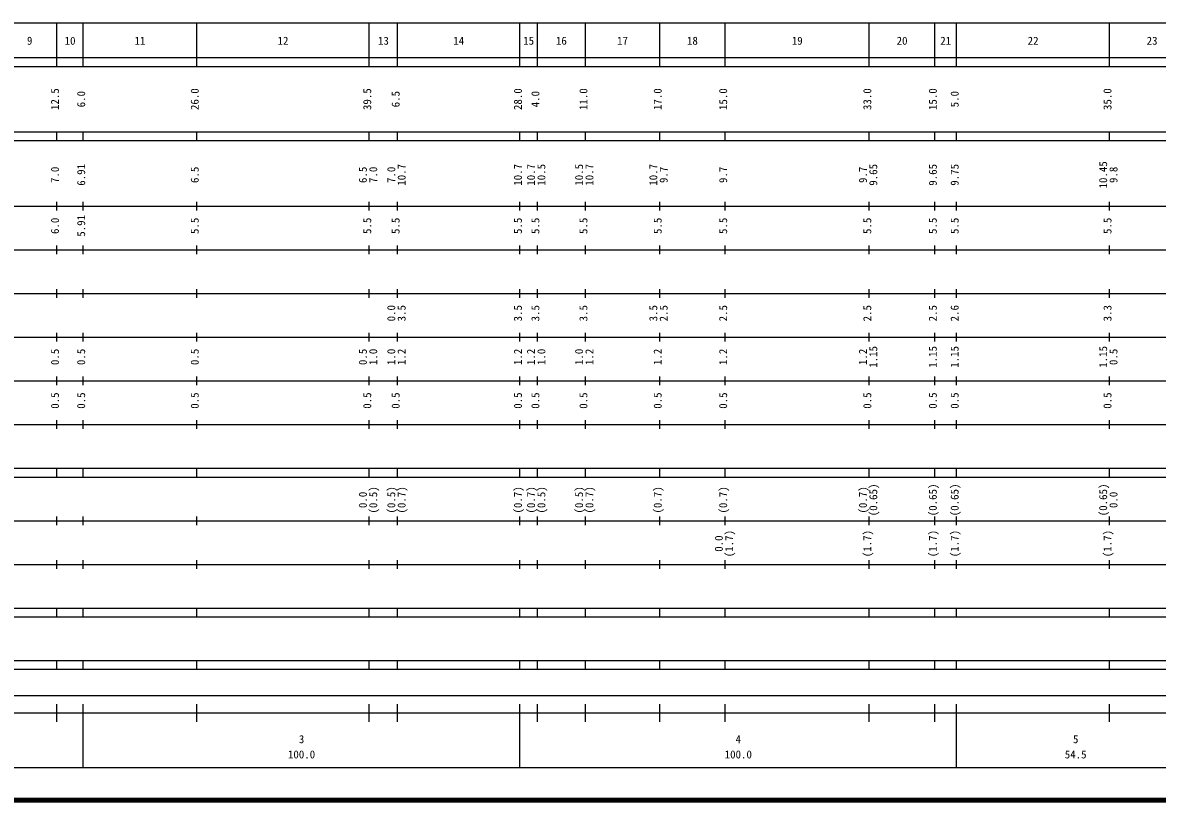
# Model space of a CAD drawing. Units: millimetres on the paper, enlarged 1000 times. Extents: x 40000 to 680000, y 20000 to 380000.
# Drawn here: x 254150 to 513944, y 20000 to 198000 of the extents above; entities that cross this region are included whole.
import ezdxf
from ezdxf.enums import TextEntityAlignment as Align

# ---------------------------------------------------------------- set-up
doc = ezdxf.new("R2010")
doc.units = ezdxf.units.MM
doc.header["$LTSCALE"] = 1000
doc.layers.add('M-TTL', color=2, linetype='Continuous', lineweight=140)
doc.layers.add('M-TTL-BAND', color=7, linetype='Continuous', lineweight=25)
doc.styles.add('ＭＳ ゴシック', font='')
doc.styles.get('ＭＳ ゴシック').set_extended_font_data('MS Gothic')

msp = doc.modelspace()

# ---------------------------------------------------------------- linework, layer by layer
at = {"layer": 'M-TTL'}
msp.add_line((40000, 20000), (680000, 20000), dxfattribs=at)
at = {"layer": 'M-TTL-BAND'}
for p, q in [((68000, 198000), (579000, 198000)), ((262000, 188000), (262000, 198000)), ((268000, 188000), (268000, 198000)), ((294000, 188000), (294000, 198000)), ((333500, 188000), (333500, 198000)), ((340000, 188000), (340000, 198000)), ((368000, 188000), (368000, 198000)), ((372000, 188000), (372000, 198000)), ((383000, 188000), (383000, 198000)), ((400000, 188000), (400000, 198000)), ((415000, 188000), (415000, 198000)), ((448000, 188000), (448000, 198000)), ((463000, 188000), (463000, 198000)), ((468000, 188000), (468000, 198000)), ((503000, 188000), (503000, 198000)), ((40000, 190000), (579000, 190000)), ((40000, 188000), (579000, 188000)), ((40000, 173000), (579000, 173000)), ((262000, 171000), (262000, 173000)), ((268000, 171000), (268000, 173000)), ((294000, 171000), (294000, 173000)), ((333500, 171000), (333500, 173000)), ((340000, 171000), (340000, 173000)), ((368000, 171000), (368000, 173000)), ((372000, 171000), (372000, 173000)), ((383000, 171000), (383000, 173000)), ((400000, 171000), (400000, 173000)), ((415000, 171000), (415000, 173000)), ((448000, 171000), (448000, 173000)), ((463000, 171000), (463000, 173000)), ((468000, 171000), (468000, 173000)), ((503000, 171000), (503000, 173000)), ((40000, 171000), (579000, 171000)), ((40000, 156000), (579000, 156000)), ((262000, 155000), (262000, 157000)), ((268000, 155000), (268000, 157000)), ((294000, 155000), (294000, 157000)), ((333500, 155000), (333500, 157000)), ((340000, 155000), (340000, 157000)), ((368000, 155000), (368000, 157000)), ((372000, 155000), (372000, 157000)), ((383000, 155000), (383000, 157000)), ((400000, 155000), (400000, 157000)), ((415000, 155000), (415000, 157000)), ((448000, 155000), (448000, 157000)), ((463000, 155000), (463000, 157000)), ((468000, 155000), (468000, 157000)), ((503000, 155000), (503000, 157000)), ((46000, 146000), (579000, 146000)), ((262000, 145000), (262000, 147000)), ((268000, 145000), (268000, 147000)), ((294000, 145000), (294000, 147000)), ((333500, 145000), (333500, 147000)), ((340000, 145000), (340000, 147000)), ((368000, 145000), (368000, 147000)), ((372000, 145000), (372000, 147000)), ((383000, 145000), (383000, 147000)), ((400000, 145000), (400000, 147000)), ((415000, 145000), (415000, 147000)), ((448000, 145000), (448000, 147000)), ((463000, 145000), (463000, 147000)), ((468000, 145000), (468000, 147000)), ((503000, 145000), (503000, 147000)), ((52000, 136000), (579000, 136000)), ((262000, 135000), (262000, 137000)), ((268000, 135000), (268000, 137000)), ((294000, 135000), (294000, 137000)), ((333500, 135000), (333500, 137000)), ((340000, 135000), (340000, 137000)), ((368000, 135000), (368000, 137000)), ((372000, 135000), (372000, 137000)), ((383000, 135000), (383000, 137000)), ((400000, 135000), (400000, 137000)), ((415000, 135000), (415000, 137000)), ((448000, 135000), (448000, 137000)), ((463000, 135000), (463000, 137000)), ((468000, 135000), (468000, 137000)), ((503000, 135000), (503000, 137000)), ((46000, 126000), (579000, 126000)), ((262000, 125000), (262000, 127000)), ((268000, 125000), (268000, 127000)), ((294000, 125000), (294000, 127000)), ((333500, 125000), (333500, 127000)), ((340000, 125000), (340000, 127000)), ((368000, 125000), (368000, 127000)), ((372000, 125000), (372000, 127000)), ((383000, 125000), (383000, 127000)), ((400000, 125000), (400000, 127000)), ((415000, 125000), (415000, 127000)), ((448000, 125000), (448000, 127000)), ((463000, 125000), (463000, 127000)), ((468000, 125000), (468000, 127000)), ((503000, 125000), (503000, 127000)), ((262000, 115000), (262000, 117000)), ((268000, 115000), (268000, 117000)), ((294000, 115000), (294000, 117000)), ((333500, 115000), (333500, 117000)), ((340000, 115000), (340000, 117000)), ((368000, 115000), (368000, 117000)), ((372000, 115000), (372000, 117000)), ((383000, 115000), (383000, 117000)), ((400000, 115000), (400000, 117000)), ((415000, 115000), (415000, 117000)), ((448000, 115000), (448000, 117000)), ((463000, 115000), (463000, 117000)), ((468000, 115000), (468000, 117000)), ((503000, 115000), (503000, 117000)), ((52000, 116000), (579000, 116000)), ((262000, 105000), (262000, 107000)), ((268000, 105000), (268000, 107000)), ((294000, 105000), (294000, 107000)), ((333500, 105000), (333500, 107000)), ((340000, 105000), (340000, 107000)), ((368000, 105000), (368000, 107000)), ((372000, 105000), (372000, 107000)), ((383000, 105000), (383000, 107000)), ((400000, 105000), (400000, 107000)), ((415000, 105000), (415000, 107000)), ((448000, 105000), (448000, 107000)), ((463000, 105000), (463000, 107000)), ((468000, 105000), (468000, 107000)), ((503000, 105000), (503000, 107000)), ((46000, 106000), (579000, 106000)), ((40000, 96000), (579000, 96000)), ((40000, 94000), (579000, 94000)), ((262000, 94000), (262000, 96000)), ((268000, 94000), (268000, 96000)), ((294000, 94000), (294000, 96000)), ((333500, 94000), (333500, 96000)), ((340000, 94000), (340000, 96000)), ((368000, 94000), (368000, 96000)), ((372000, 94000), (372000, 96000)), ((383000, 94000), (383000, 96000)), ((400000, 94000), (400000, 96000)), ((415000, 94000), (415000, 96000)), ((448000, 94000), (448000, 96000)), ((463000, 94000), (463000, 96000)), ((468000, 94000), (468000, 96000)), ((503000, 94000), (503000, 96000)), ((49000, 84000), (579000, 84000)), ((262000, 83000), (262000, 85000)), ((268000, 83000), (268000, 85000)), ((294000, 83000), (294000, 85000)), ((333500, 83000), (333500, 85000)), ((340000, 83000), (340000, 85000)), ((368000, 83000), (368000, 85000)), ((372000, 83000), (372000, 85000)), ((383000, 83000), (383000, 85000)), ((400000, 83000), (400000, 85000)), ((415000, 83000), (415000, 85000)), ((448000, 83000), (448000, 85000)), ((463000, 83000), (463000, 85000)), ((468000, 83000), (468000, 85000)), ((503000, 83000), (503000, 85000)), ((40000, 74000), (579000, 74000)), ((262000, 73000), (262000, 75000)), ((268000, 73000), (268000, 75000)), ((294000, 73000), (294000, 75000)), ((333500, 73000), (333500, 75000)), ((340000, 73000), (340000, 75000)), ((368000, 73000), (368000, 75000)), ((372000, 73000), (372000, 75000)), ((383000, 73000), (383000, 75000)), ((400000, 73000), (400000, 75000)), ((415000, 73000), (415000, 75000)), ((448000, 73000), (448000, 75000)), ((463000, 73000), (463000, 75000)), ((468000, 73000), (468000, 75000)), ((503000, 73000), (503000, 75000)), ((40000, 64000), (579000, 64000)), ((262000, 62000), (262000, 64000)), ((268000, 62000), (268000, 64000)), ((294000, 62000), (294000, 64000)), ((333500, 62000), (333500, 64000)), ((340000, 62000), (340000, 64000)), ((368000, 62000), (368000, 64000)), ((372000, 62000), (372000, 64000)), ((383000, 62000), (383000, 64000)), ((400000, 62000), (400000, 64000)), ((415000, 62000), (415000, 64000)), ((448000, 62000), (448000, 64000)), ((463000, 62000), (463000, 64000)), ((468000, 62000), (468000, 64000)), ((503000, 62000), (503000, 64000)), ((40000, 62000), (579000, 62000)), ((40000, 52000), (579000, 52000)), ((262000, 50000), (262000, 52000)), ((268000, 50000), (268000, 52000)), ((294000, 50000), (294000, 52000)), ((333500, 50000), (333500, 52000)), ((340000, 50000), (340000, 52000)), ((368000, 50000), (368000, 52000)), ((372000, 50000), (372000, 52000)), ((383000, 50000), (383000, 52000)), ((400000, 50000), (400000, 52000)), ((415000, 50000), (415000, 52000)), ((448000, 50000), (448000, 52000)), ((463000, 50000), (463000, 52000)), ((468000, 50000), (468000, 52000)), ((503000, 50000), (503000, 52000)), ((40000, 50000), (579000, 50000)), ((71000, 44000), (565000, 44000)), ((262000, 38000), (262000, 42000)), ((268000, 27500), (268000, 42000)), ((294000, 38000), (294000, 42000)), ((333500, 38000), (333500, 42000)), ((340000, 38000), (340000, 42000)), ((368000, 27500), (368000, 42000)), ((372000, 38000), (372000, 42000)), ((383000, 38000), (383000, 42000)), ((400000, 38000), (400000, 42000)), ((415000, 38000), (415000, 42000)), ((448000, 38000), (448000, 42000)), ((463000, 38000), (463000, 42000)), ((468000, 27500), (468000, 42000)), ((503000, 38000), (503000, 42000)), ((40000, 40000), (579000, 40000)), ((68000, 27500), (579000, 27500))]:
    msp.add_line(p, q, dxfattribs=at)

# ---------------------------------------------------------------- texts
at = {"layer": 'M-TTL-BAND', "style": 'ＭＳ ゴシック'}
for s, p in [('9', (255750, 192405)), ('10', (265000, 192405)), ('11', (281000, 192405)), ('12', (313750, 192405)), ('13', (336750, 192405)), ('14', (354000, 192405)), ('15', (370000, 192405)), ('16', (377500, 192405)), ('17', (391500, 192405)), ('18', (407500, 192405)), ('19', (431500, 192405)), ('20', (455500, 192405)), ('21', (465500, 192405)), ('22', (485500, 192405)), ('23', (512750, 192405)), ('3', (318000, 32523)), ('4', (418000, 32523)), ('5', (495250, 32523)), ('100.0', (318000, 29033)), ('100.0', (418000, 29033)), ('54.5', (495250, 29033))]:
    msp.add_text(s, height=1833, dxfattribs=at).set_placement(p, align=Align.BOTTOM_CENTER)
for s, p in [('12.5', (263000, 180500)), ('6.0', (269000, 180500)), ('26.0', (295000, 180500)), ('39.5', (334500, 180500)), ('6.5', (341000, 180500)), ('28.0', (369000, 180500)), ('4.0', (373000, 180500)), ('11.0', (384000, 180500)), ('17.0', (401000, 180500)), ('15.0', (416000, 180500)), ('33.0', (449000, 180500)), ('15.0', (464000, 180500)), ('5.0', (469000, 180500)), ('35.0', (504000, 180500)), ('7.0', (263000, 163174)), ('6.91', (269000, 163174)), ('6.5', (295000, 163174)), ('6.5', (333500, 163174)), ('7.0', (335870, 163174)), ('7.0', (340000, 163174)), ('10.7', (342370, 163174)), ('10.7', (369000, 163174)), ('10.7', (372000, 163174)), ('10.5', (374370, 163174)), ('10.5', (383000, 163174)), ('10.7', (385370, 163174)), ('10.7', (400000, 163174)), ('9.7', (402370, 163174)), ('9.7', (416000, 163174)), ('9.7', (448000, 163174)), ('9.65', (450370, 163174)), ('9.65', (464000, 163174)), ('9.75', (469000, 163174)), ('10.45', (503000, 163174)), ('9.8', (505370, 163174)), ('5.91', (269000, 151500)), ('6.0', (263000, 151500)), ('5.5', (295000, 151500)), ('5.5', (334500, 151500)), ('5.5', (341000, 151500)), ('5.5', (369000, 151500)), ('5.5', (373000, 151500)), ('5.5', (384000, 151500)), ('5.5', (401000, 151500)), ('5.5', (416000, 151500)), ('5.5', (449000, 151500)), ('5.5', (464000, 151500)), ('5.5', (469000, 151500)), ('5.5', (504000, 151500)), ('0.0', (340000, 131500)), ('3.5', (342370, 131500)), ('3.5', (369000, 131500)), ('3.5', (373000, 131500)), ('3.5', (384000, 131500)), ('3.5', (400000, 131500)), ('2.5', (402370, 131500)), ('2.5', (416000, 131500)), ('2.5', (449000, 131500)), ('2.5', (464000, 131500)), ('2.6', (469000, 131500)), ('3.3', (504000, 131500)), ('0.5', (263000, 121500)), ('0.5', (269000, 121500)), ('0.5', (295000, 121500)), ('0.5', (333500, 121500)), ('1.0', (335870, 121500)), ('1.0', (340000, 121500)), ('1.2', (342370, 121500)), ('1.2', (369000, 121500)), ('1.2', (372000, 121500)), ('1.0', (374370, 121500)), ('1.0', (383000, 121500)), ('1.2', (385370, 121500)), ('1.2', (401000, 121500)), ('1.2', (416000, 121500)), ('1.2', (448000, 121500)), ('1.15', (450370, 121500)), ('1.15', (464000, 121500)), ('1.15', (469000, 121500)), ('1.15', (503000, 121500)), ('0.5', (505370, 121500)), ('0.5', (263000, 111500)), ('0.5', (269000, 111500)), ('0.5', (295000, 111500)), ('0.5', (334500, 111500)), ('0.5', (341000, 111500)), ('0.5', (369000, 111500)), ('0.5', (373000, 111500)), ('0.5', (384000, 111500)), ('0.5', (401000, 111500)), ('0.5', (416000, 111500)), ('0.5', (449000, 111500)), ('0.5', (464000, 111500)), ('0.5', (469000, 111500)), ('0.5', (504000, 111500)), ('(0.5)', (335870, 88764)), ('(0.5)', (340000, 88764)), ('(0.7)', (342370, 88764)), ('(0.7)', (369000, 88764)), ('(0.7)', (372000, 88764)), ('(0.5)', (374370, 88764)), ('(0.5)', (383000, 88764)), ('(0.7)', (385370, 88764)), ('(0.7)', (401000, 88764)), ('(0.7)', (416000, 88764)), ('(0.7)', (448000, 88764)), ('(0.65)', (450370, 88764)), ('(0.65)', (464000, 88764)), ('(0.65)', (469000, 88764)), ('(0.65)', (503000, 88764)), ('0.0', (333500, 88764)), ('0.0', (505370, 88764)), ('(1.7)', (417370, 78764)), ('(1.7)', (449000, 78764)), ('(1.7)', (464000, 78764)), ('(1.7)', (469000, 78764)), ('(1.7)', (504000, 78764)), ('0.0', (415000, 78764))]:
    msp.add_text(s, height=1833, rotation=90, dxfattribs=at).set_placement(p, align=Align.BOTTOM_CENTER)

doc.saveas('drawing.dxf')
